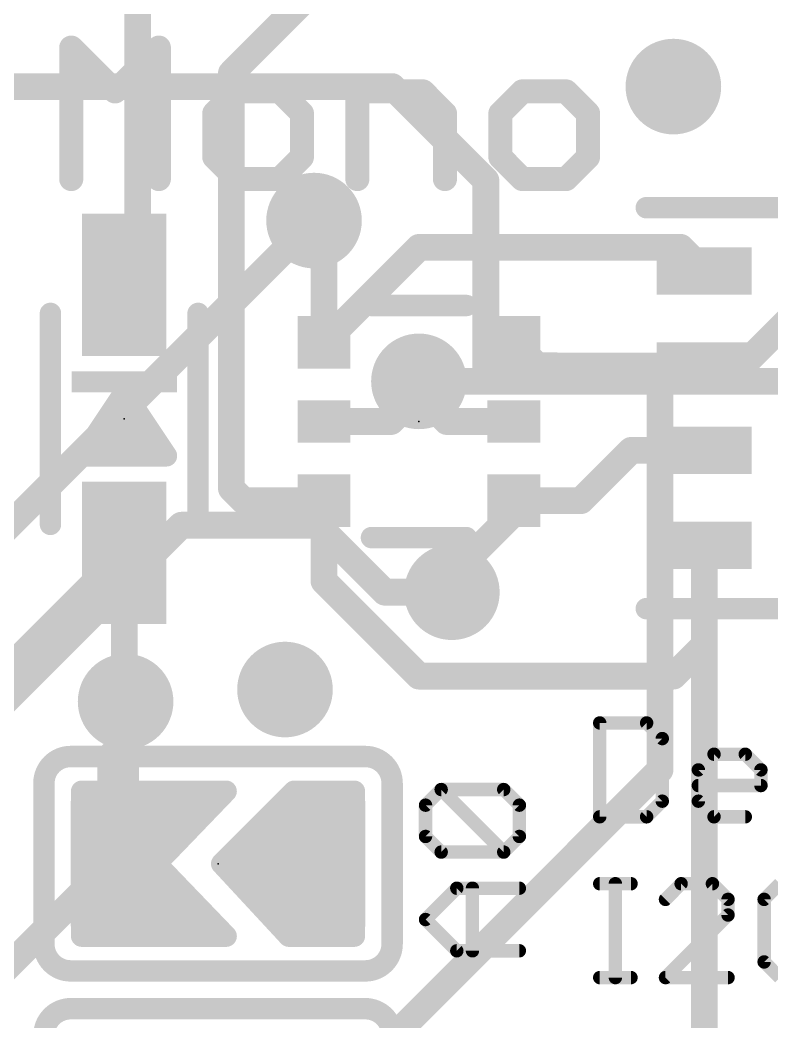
# Model space of a CAD drawing. Extents: x -0.1 to 30.6, y -5.2 to 35.7.
# Drawn here: x 17.93 to 25.06, y 20.98 to 30.48 of the extents above; entities that cross this region are included whole.
import ezdxf

# ---------------------------------------------------------------- set-up
doc = ezdxf.new("R2010")
doc.units = 0
for name, color, linetype in [('1', 12, 'CONTINUOUS'), ('16', 5, 'CONTINUOUS'), ('18', 110, 'CONTINUOUS'), ('21', 40, 'CONTINUOUS'), ('23', 40, 'CONTINUOUS')]:
    doc.layers.add(name, color=color, linetype=linetype)

# ---------------------------------------------------------------- blocks, each defined once
blk = doc.blocks.new('RECT')
blk.add_solid([(-0.5, -0.5), (0.5, -0.5), (-0.5, 0.5), (0.5, 0.5)])
blk = doc.blocks.new('RECT121920X243840R50')
at = {"const_width": 0.1905}
blk.add_lwpolyline([(0.2858, -0.5715), (0.2858, 0.5715, 0.4142), (0.1905, 0.6668), (-0.1905, 0.6668, 0.4142), (-0.2858, 0.5715), (-0.2858, -0.5715, 0.4142), (-0.1905, -0.6668), (0.1905, -0.6668, 0.4142)], format="xyb", close=True, dxfattribs=at)
blk.add_solid([(-0.2159, -0.5969), (0.2159, -0.5969), (-0.2159, 0.5969), (0.2159, 0.5969)])
blk = doc.blocks.new('ROUNDV')
at = {"const_width": 0.5}
blk.add_lwpolyline([(0, -0.25, 1), (0, 0.25, 1), (0, -0.25)], format="xyb", dxfattribs=at)

msp = doc.modelspace()

# ---------------------------------------------------------------- linework, layer by layer
at = {"layer": '1'}
for points, const_width in [([(19.05, 33.02), (19.05, 28.0924)], 0.254), ([(19.939, 29.972), (21.59, 31.623)], 0.254), ([(19.939, 26.035), (19.939, 29.972)], 0.254), ([(20.7224, 28.575), (20.817, 28.4804)], 0.254), ([(20.817, 28.4804), (20.817, 27.42)], 0.254), ([(20.817, 27.42), (21.718, 28.321)], 0.254), ([(21.718, 28.321), (24.199, 28.321)], 0.254), ([(24.199, 28.321), (24.423, 28.097)], 0.254), ([(19.05, 28.0924), (18.923, 27.9654)], 0.254), ([(24.784, 27.197), (25.273, 27.686)], 0.254), ([(22.617, 27.42), (22.8368, 27.2002)], 0.254), ([(22.8368, 27.2002), (23.0038, 27.2002)], 0.254), ([(23.0038, 27.2002), (23.007, 27.197)], 0.254), ([(23.007, 27.197), (24.423, 27.197)], 0.254), ([(24.423, 27.197), (24.784, 27.197)], 0.254), ([(21.717, 27.051), (21.717, 26.935)], 0.254), ([(21.717, 26.935), (21.452, 26.67)], 0.254), ([(21.982, 26.67), (21.717, 26.935)], 0.254), ([(21.452, 26.67), (20.817, 26.67)], 0.254), ([(22.617, 26.67), (21.982, 26.67)], 0.254), ([(23.253, 25.92), (23.73, 26.397)], 0.254), ([(23.73, 26.397), (24.423, 26.397)], 0.254), ([(20.054, 25.92), (19.939, 26.035)], 0.254), ([(20.817, 25.92), (20.054, 25.92)], 0.254), ([(20.817, 25.157), (20.817, 25.92)], 0.254), ([(21.9474, 25.1345), (22.733, 25.92)], 0.254), ([(22.617, 25.92), (22.733, 25.92)], 0.254), ([(22.733, 25.92), (23.253, 25.92)], 0.254), ([(17.7546, 24.257), (18.923, 25.4254)], 0.254), ([(18.923, 24.0157), (18.923, 25.4254)], 0.254), ([(24.423, 24.55), (24.423, 25.497)], 0.254), ([(21.717, 24.257), (20.817, 25.157)], 0.254), ([(22.0295, 25.0524), (21.9474, 25.1345)], 0.254), ([(24.423, 24.55), (24.13, 24.257)], 0.254), ([(24.423, 17.743), (24.423, 24.55)], 0.254), ([(24.13, 24.257), (21.717, 24.257)], 0.254), ([(18.923, 24.0157), (18.9357, 24.0157)], 0.254), ([(18.9357, 23.6433), (18.9357, 24.0157)], 0.254), ([(18.9357, 23.6433), (18.796, 23.5036)], 0.254), ([(18.796, 22.479), (18.796, 23.5036)], 0.254), ([(19.889, 23.1656), (18.519, 23.1656)], 0.2032), ([(18.519, 23.1656), (18.519, 21.7924)], 0.2032), ([(19.2278, 22.479), (19.889, 23.1656)], 0.2032), ([(19.8469, 22.479), (20.5335, 23.1656)], 0.2032), ([(20.5335, 23.1656), (21.105, 23.1656)], 0.2032), ([(21.105, 23.1656), (21.105, 21.7924)], 0.2032), ([(18.519, 23.1648), (19.8882, 23.1648)], 0.2032), ([(20.5327, 23.1648), (21.105, 23.1648)], 0.2032), ([(18.519, 22.9616), (19.6925, 22.9616)], 0.2032), ([(20.3295, 22.9616), (21.105, 22.9616)], 0.2032), ([(18.519, 22.7584), (19.4969, 22.7584)], 0.2032), ([(20.1263, 22.7584), (21.105, 22.7584)], 0.2032), ([(18.519, 22.5552), (19.3012, 22.5552)], 0.2032), ([(19.9231, 22.5552), (21.105, 22.5552)], 0.2032), ([(19.889, 21.7924), (19.2278, 22.479)], 0.2032), ([(20.4835, 21.7924), (19.8469, 22.479)], 0.2032), ([(18.519, 22.352), (19.3501, 22.352)], 0.2032), ([(19.9647, 22.352), (21.105, 22.352)], 0.2032), ([(18.519, 22.1488), (19.5458, 22.1488)], 0.2032), ([(20.1531, 22.1488), (21.105, 22.1488)], 0.2032), ([(18.519, 21.9456), (19.7415, 21.9456)], 0.2032), ([(20.3415, 21.9456), (21.105, 21.9456)], 0.2032), ([(18.519, 21.7924), (19.889, 21.7924)], 0.2032), ([(21.105, 21.7924), (20.4835, 21.7924)], 0.2032)]:
    msp.add_lwpolyline(points, dxfattribs=dict(at, const_width=const_width))
for points, const_width in [([(20.0025, 29.972, 1), (19.8755, 29.972)], 0.127), ([(19.8941, 30.0169, 1), (19.9839, 29.9271)], 0.127), ([(20.7673, 28.6199, 1), (20.6775, 28.5301)], 0.127), ([(20.8805, 28.4804, 1), (20.7535, 28.4804)], 0.127), ([(20.7721, 28.4355, 1), (20.8619, 28.5253)], 0.127), ([(21.718, 28.3845, 1), (21.718, 28.2575)], 0.127), ([(21.7629, 28.2761, 1), (21.6731, 28.3659)], 0.127), ([(24.2439, 28.3659, 1), (24.1541, 28.2761)], 0.127), ([(24.199, 28.2575, 1), (24.199, 28.3845)], 0.127), ([(19.0949, 28.0475, 1), (19.0051, 28.1373)], 0.127), ([(18.9865, 28.0924, 1), (19.1135, 28.0924)], 0.127), ([(24.3781, 28.0521, 1), (24.4679, 28.1419)], 0.127), ([(18.8781, 28.0103, 1), (18.9679, 27.9205)], 0.127), ([(22.6619, 27.4649, 1), (22.5721, 27.3751)], 0.127), ([(20.7721, 27.4649, 1), (20.8619, 27.3751)], 0.127), ([(20.7535, 27.42, 1), (20.8805, 27.42)], 0.127), ([(22.8368, 27.2637, 1), (22.8368, 27.1367)], 0.127), ([(22.7919, 27.1553, 1), (22.8817, 27.2451)], 0.127), ([(23.0487, 27.2451, 1), (22.9589, 27.1553)], 0.127), ([(23.007, 27.2605, 1), (23.007, 27.1335)], 0.127), ([(22.9621, 27.1521, 1), (23.0519, 27.2419)], 0.127), ([(23.0038, 27.1367, 1), (23.0038, 27.2637)], 0.127), ([(24.423, 27.2605, 1), (24.423, 27.1335)], 0.127), ([(24.423, 27.1335, 1), (24.423, 27.2605)], 0.127), ([(24.7391, 27.2419, 1), (24.8289, 27.1521)], 0.127), ([(24.784, 27.1335, 1), (24.784, 27.2605)], 0.127), ([(21.7805, 27.051, 1), (21.6535, 27.051)], 0.127), ([(21.7619, 26.9799, 1), (21.6721, 26.8901)], 0.127), ([(21.6535, 26.935, 1), (21.7805, 26.935)], 0.127), ([(21.7619, 26.8901, 1), (21.6721, 26.9799)], 0.127), ([(20.817, 26.7335, 1), (20.817, 26.6065)], 0.127), ([(21.452, 26.6065, 1), (21.452, 26.7335)], 0.127), ([(21.982, 26.7335, 1), (21.982, 26.6065)], 0.127), ([(22.617, 26.6065, 1), (22.617, 26.7335)], 0.127), ([(21.4071, 26.7149, 1), (21.4969, 26.6251)], 0.127), ([(21.9371, 26.6251, 1), (22.0269, 26.7149)], 0.127), ([(23.73, 26.4605, 1), (23.73, 26.3335)], 0.127), ([(23.7749, 26.3521, 1), (23.6851, 26.4419)], 0.127), ([(24.423, 26.3335, 1), (24.423, 26.4605)], 0.127), ([(19.9839, 26.0799, 1), (19.8941, 25.9901)], 0.127), ([(19.8755, 26.035, 1), (20.0025, 26.035)], 0.127), ([(20.054, 25.9835, 1), (20.054, 25.8565)], 0.127), ([(20.0091, 25.8751, 1), (20.0989, 25.9649)], 0.127), ([(20.8805, 25.92, 1), (20.7535, 25.92)], 0.127), ([(20.817, 25.8565, 1), (20.817, 25.9835)], 0.127), ([(22.617, 25.9835, 1), (22.617, 25.8565)], 0.127), ([(22.733, 25.9835, 1), (22.733, 25.8565)], 0.127), ([(22.7779, 25.8751, 1), (22.6881, 25.9649)], 0.127), ([(22.733, 25.8565, 1), (22.733, 25.9835)], 0.127), ([(23.2081, 25.9649, 1), (23.2979, 25.8751)], 0.127), ([(23.253, 25.8565, 1), (23.253, 25.9835)], 0.127), ([(18.9865, 25.4254, 1), (18.8595, 25.4254)], 0.127), ([(18.9679, 25.3805, 1), (18.8781, 25.4703)], 0.127), ([(24.4865, 25.497, 1), (24.3595, 25.497)], 0.127), ([(20.8619, 25.2019, 1), (20.7721, 25.1121)], 0.127), ([(21.9924, 25.1794, 1), (21.9025, 25.0895)], 0.127), ([(20.7535, 25.157, 1), (20.8805, 25.157)], 0.127), ([(21.9025, 25.1794, 1), (21.9924, 25.0895)], 0.127), ([(21.9846, 25.0075, 1), (22.0744, 25.0973)], 0.127), ([(24.4865, 24.55, 1), (24.3595, 24.55)], 0.127), ([(24.3595, 24.55, 1), (24.4865, 24.55)], 0.127), ([(24.4679, 24.5051, 1), (24.3781, 24.5949)], 0.127), ([(21.717, 24.3205, 1), (21.717, 24.1935)], 0.127), ([(21.6721, 24.2121, 1), (21.7619, 24.3019)], 0.127), ([(24.0851, 24.3019, 1), (24.1749, 24.2121)], 0.127), ([(24.13, 24.1935, 1), (24.13, 24.3205)], 0.127), ([(18.923, 24.0792, 1), (18.923, 23.9522)], 0.127), ([(18.9992, 24.0157, 1), (18.8722, 24.0157)], 0.127), ([(18.9357, 23.9522, 1), (18.9357, 24.0792)], 0.127), ([(18.8595, 24.0157, 1), (18.9865, 24.0157)], 0.127), ([(18.9806, 23.5984, 1), (18.8908, 23.6882)], 0.127), ([(18.8722, 23.6433, 1), (18.9992, 23.6433)], 0.127), ([(18.8595, 23.5036, 1), (18.7325, 23.5036)], 0.127), ([(18.7511, 23.5485, 1), (18.8409, 23.4587)], 0.127), ([(18.519, 23.2164, 1), (18.519, 23.1148)], 0.1016), ([(18.5698, 23.1656, 1), (18.4682, 23.1656)], 0.1016), ([(19.9256, 23.1304, 1), (19.8524, 23.2008)], 0.1016), ([(19.889, 23.1148, 1), (19.889, 23.2164)], 0.1016), ([(20.5335, 23.2164, 1), (20.5335, 23.1148)], 0.1016), ([(20.5694, 23.1297, 1), (20.4976, 23.2015)], 0.1016), ([(21.1558, 23.1656, 1), (21.0542, 23.1656)], 0.1016), ([(21.105, 23.1148, 1), (21.105, 23.2164)], 0.1016), ([(18.519, 23.2156, 1), (18.519, 23.114)], 0.1016), ([(19.8882, 23.114, 1), (19.8882, 23.2156)], 0.1016), ([(20.5327, 23.2156, 1), (20.5327, 23.114)], 0.1016), ([(21.105, 23.114, 1), (21.105, 23.2156)], 0.1016), ([(18.519, 23.0124, 1), (18.519, 22.9108)], 0.1016), ([(19.6925, 22.9108, 1), (19.6925, 23.0124)], 0.1016), ([(20.3295, 23.0124, 1), (20.3295, 22.9108)], 0.1016), ([(21.105, 22.9108, 1), (21.105, 23.0124)], 0.1016), ([(18.519, 22.8092, 1), (18.519, 22.7076)], 0.1016), ([(19.4969, 22.7076, 1), (19.4969, 22.8092)], 0.1016), ([(20.1263, 22.8092, 1), (20.1263, 22.7076)], 0.1016), ([(21.105, 22.7076, 1), (21.105, 22.8092)], 0.1016), ([(18.519, 22.606, 1), (18.519, 22.5044)], 0.1016), ([(19.3012, 22.5044, 1), (19.3012, 22.606)], 0.1016), ([(19.9231, 22.606, 1), (19.9231, 22.5044)], 0.1016), ([(21.105, 22.5044, 1), (21.105, 22.606)], 0.1016), ([(18.7325, 22.479, 1), (18.8595, 22.479)], 0.127), ([(19.2644, 22.5142, 1), (19.1912, 22.4438)], 0.1016), ([(19.1912, 22.5142, 1), (19.2644, 22.4438)], 0.1016), ([(19.8842, 22.5135, 1), (19.8096, 22.4445)], 0.1016), ([(19.811, 22.5149, 1), (19.8828, 22.4431)], 0.1016), ([(18.519, 22.4028, 1), (18.519, 22.3012)], 0.1016), ([(19.3501, 22.3012, 1), (19.3501, 22.4028)], 0.1016), ([(19.9647, 22.4028, 1), (19.9647, 22.3012)], 0.1016), ([(21.105, 22.3012, 1), (21.105, 22.4028)], 0.1016), ([(18.519, 22.1996, 1), (18.519, 22.098)], 0.1016), ([(19.5458, 22.098, 1), (19.5458, 22.1996)], 0.1016), ([(20.1531, 22.1996, 1), (20.1531, 22.098)], 0.1016), ([(21.105, 22.098, 1), (21.105, 22.1996)], 0.1016), ([(18.519, 21.9964, 1), (18.519, 21.8948)], 0.1016), ([(19.7415, 21.8948, 1), (19.7415, 21.9964)], 0.1016), ([(20.3415, 21.9964, 1), (20.3415, 21.8948)], 0.1016), ([(21.105, 21.8948, 1), (21.105, 21.9964)], 0.1016), ([(18.519, 21.8432, 1), (18.519, 21.7416)], 0.1016), ([(18.4682, 21.7924, 1), (18.5698, 21.7924)], 0.1016), ([(19.8524, 21.7572, 1), (19.9256, 21.8276)], 0.1016), ([(19.889, 21.7416, 1), (19.889, 21.8432)], 0.1016), ([(20.4835, 21.8432, 1), (20.4835, 21.7416)], 0.1016), ([(20.4462, 21.7579, 1), (20.5208, 21.8269)], 0.1016), ([(21.0542, 21.7924, 1), (21.1558, 21.7924)], 0.1016), ([(21.105, 21.7416, 1), (21.105, 21.8432)], 0.1016)]:
    msp.add_lwpolyline(points, format="xyb", dxfattribs=dict(at, const_width=const_width))
at = {"layer": '16', "const_width": 0.254}
for points in [[(13.081, 29.845), (21.463, 29.845)], [(21.463, 29.845), (22.352, 28.956)], [(22.352, 28.956), (22.352, 27.051)], [(12.7, 20.5526), (20.7224, 28.575)], [(21.717, 27.051), (22.352, 27.051)], [(22.352, 27.051), (24.003, 27.051)], [(24.003, 27.051), (27.305, 27.051)], [(24.003, 27.051), (24.003, 23.368)], [(13.335, 19.558), (19.4644, 25.6874)], [(20.7595, 25.6874), (19.4644, 25.6874)], [(21.3945, 25.0524), (20.7595, 25.6874)], [(21.3945, 25.0524), (22.0295, 25.0524)], [(18.9357, 22.6187), (18.9357, 24.0157)], [(24.003, 23.368), (18.923, 18.288)], [(16.51, 20.193), (18.9357, 22.6187)]]:
    msp.add_lwpolyline(points, dxfattribs=at)
at = {"layer": '16', "const_width": 0.127}
for points in [[(21.5079, 29.8899, 1), (21.4181, 29.8001)], [(21.463, 29.7815, 1), (21.463, 29.9085)], [(22.4155, 28.956, 1), (22.2885, 28.956)], [(22.3071, 28.9111, 1), (22.3969, 29.0009)], [(20.7673, 28.5301, 1), (20.6775, 28.6199)], [(21.717, 27.1145, 1), (21.717, 26.9875)], [(22.352, 27.1145, 1), (22.352, 26.9875)], [(22.352, 26.9875, 1), (22.352, 27.1145)], [(24.003, 27.1145, 1), (24.003, 26.9875)], [(24.0665, 27.051, 1), (23.9395, 27.051)], [(24.003, 26.9875, 1), (24.003, 27.1145)], [(22.2885, 27.051, 1), (22.4155, 27.051)], [(19.4644, 25.7509, 1), (19.4644, 25.6239)], [(19.5093, 25.6425, 1), (19.4195, 25.7323)], [(20.8044, 25.7323, 1), (20.7146, 25.6425)], [(20.7595, 25.6239, 1), (20.7595, 25.7509)], [(21.3945, 25.1159, 1), (21.3945, 24.9889)], [(22.0295, 24.9889, 1), (22.0295, 25.1159)], [(21.3496, 25.0075, 1), (21.4394, 25.0973)], [(18.9992, 24.0157, 1), (18.8722, 24.0157)], [(24.0479, 23.3231, 1), (23.9581, 23.4129)], [(23.9395, 23.368, 1), (24.0665, 23.368)], [(18.9806, 22.5738, 1), (18.8908, 22.6636)], [(18.8722, 22.6187, 1), (18.9992, 22.6187)]]:
    msp.add_lwpolyline(points, format="xyb", dxfattribs=at)
at = {"layer": '21'}
for points, const_width in [([(18.4775, 30.2144, 1), (18.3632, 30.2144)], 0.1143), ([(18.4608, 30.2548, 1), (18.38, 30.174)], 0.1143), ([(19.308, 30.2144, 1), (19.1937, 30.2144)], 0.1143), ([(19.2912, 30.174, 1), (19.2104, 30.2548)], 0.1143), ([(18.7952, 29.8396, 1), (18.876, 29.7587)], 0.1143), ([(18.7952, 29.7587, 1), (18.876, 29.8396)], 0.1143), ([(19.9845, 29.8563, 1), (19.9845, 29.742)], 0.1143), ([(20.0249, 29.7587, 1), (19.9441, 29.8396)], 0.1143), ([(20.4401, 29.8396, 1), (20.3593, 29.7587)], 0.1143), ([(20.3997, 29.742, 1), (20.3997, 29.8563)], 0.1143), ([(21.1334, 29.8563, 1), (21.1334, 29.742)], 0.1143), ([(21.1905, 29.7991, 1), (21.0762, 29.7991)], 0.1143), ([(21.7966, 29.8396, 1), (21.7158, 29.7587)], 0.1143), ([(21.7562, 29.742, 1), (21.7562, 29.8563)], 0.1143), ([(22.6975, 29.8563, 1), (22.6975, 29.742)], 0.1143), ([(22.7379, 29.7587, 1), (22.6571, 29.8396)], 0.1143), ([(23.1531, 29.8396, 1), (23.0723, 29.7587)], 0.1143), ([(23.1127, 29.742, 1), (23.1127, 29.8563)], 0.1143), ([(19.834, 29.5915, 1), (19.7197, 29.5915)], 0.1143), ([(19.7365, 29.6319, 1), (19.8173, 29.5511)], 0.1143), ([(20.6645, 29.5915, 1), (20.5502, 29.5915)], 0.1143), ([(20.5669, 29.5511, 1), (20.6477, 29.6319)], 0.1143), ([(22.021, 29.5915, 1), (21.9067, 29.5915)], 0.1143), ([(21.9234, 29.5511, 1), (22.0042, 29.6319)], 0.1143), ([(22.547, 29.5915, 1), (22.4327, 29.5915)], 0.1143), ([(22.4495, 29.6319, 1), (22.5303, 29.5511)], 0.1143), ([(23.3775, 29.5915, 1), (23.2632, 29.5915)], 0.1143), ([(23.2799, 29.5511, 1), (23.3607, 29.6319)], 0.1143), ([(19.8173, 29.2167, 1), (19.7365, 29.1359)], 0.1143), ([(20.6477, 29.1359, 1), (20.5669, 29.2167)], 0.1143), ([(22.5303, 29.2167, 1), (22.4495, 29.1359)], 0.1143), ([(23.3607, 29.1359, 1), (23.2799, 29.2167)], 0.1143), ([(19.7197, 29.1763, 1), (19.834, 29.1763)], 0.1143), ([(20.5502, 29.1763, 1), (20.6645, 29.1763)], 0.1143), ([(22.4327, 29.1763, 1), (22.547, 29.1763)], 0.1143), ([(23.2632, 29.1763, 1), (23.3775, 29.1763)], 0.1143), ([(19.9845, 29.0259, 1), (19.9845, 28.9116)], 0.1143), ([(19.9441, 28.9283, 1), (20.0249, 29.0091)], 0.1143), ([(20.3593, 29.0091, 1), (20.4401, 28.9283)], 0.1143), ([(20.3997, 28.9116, 1), (20.3997, 29.0259)], 0.1143), ([(22.6975, 29.0259, 1), (22.6975, 28.9116)], 0.1143), ([(22.6571, 28.9283, 1), (22.7379, 29.0091)], 0.1143), ([(23.0723, 29.0091, 1), (23.1531, 28.9283)], 0.1143), ([(23.1127, 28.9116, 1), (23.1127, 29.0259)], 0.1143), ([(18.3632, 28.9687, 1), (18.4775, 28.9687)], 0.1143), ([(19.1937, 28.9687, 1), (19.308, 28.9687)], 0.1143), ([(21.0762, 28.9687, 1), (21.1905, 28.9687)], 0.1143), ([(21.9067, 28.9687, 1), (22.021, 28.9687)], 0.1143), ([(23.873, 28.7478, 1), (23.873, 28.6462)], 0.1016), ([(21.267, 27.8208, 1), (21.267, 27.7192)], 0.1016), ([(22.167, 27.7192, 1), (22.167, 27.8208)], 0.1016), ([(18.2738, 27.6954, 1), (18.1722, 27.6954)], 0.1016), ([(19.6738, 27.6954, 1), (19.5722, 27.6954)], 0.1016), ([(18.9653, 26.9736, 1), (18.8807, 26.9172)], 0.1016), ([(18.9653, 26.9172, 1), (18.8807, 26.9736)], 0.1016), ([(18.9653, 26.8236, 1), (18.8807, 26.7672)], 0.1016), ([(18.9653, 26.7672, 1), (18.8807, 26.8236)], 0.1016), ([(18.8055, 26.67, 1), (18.8055, 26.5684)], 0.1016), ([(19.0405, 26.5684, 1), (19.0405, 26.67)], 0.1016), ([(18.723, 26.5462, 1), (18.723, 26.4446)], 0.1016), ([(19.123, 26.4446, 1), (19.123, 26.5462)], 0.1016), ([(18.6807, 26.5236, 1), (18.7653, 26.4672)], 0.1016), ([(19.0807, 26.4672, 1), (19.1653, 26.5236)], 0.1016), ([(18.523, 26.3962, 1), (18.523, 26.2946)], 0.1016), ([(18.4807, 26.3736, 1), (18.5653, 26.3172)], 0.1016), ([(19.2807, 26.3172, 1), (19.3653, 26.3736)], 0.1016), ([(19.323, 26.2946, 1), (19.323, 26.3962)], 0.1016), ([(18.1722, 25.6954, 1), (18.2738, 25.6954)], 0.1016), ([(19.5722, 25.6954, 1), (19.6738, 25.6954)], 0.1016), ([(21.267, 25.6208, 1), (21.267, 25.5192)], 0.1016), ([(22.167, 25.5192, 1), (22.167, 25.6208)], 0.1016), ([(22.067, 25.07, 1), (22.067, 25.27, 1), (22.067, 25.07)], 0.2032), ([(23.873, 24.9478, 1), (23.873, 24.8462)], 0.1016), ([(23.4315, 23.845, 1), (23.4315, 23.7815)], 0.0635), ([(23.4632, 23.8133, 1), (23.3998, 23.8133)], 0.0635), ([(23.8988, 23.8357, 1), (23.8539, 23.7908)], 0.0635), ([(23.8764, 23.7815, 1), (23.8764, 23.845)], 0.0635), ([(24.0564, 23.665, 1), (23.9929, 23.665)], 0.0635), ([(24.0022, 23.6425, 1), (24.0471, 23.6874)], 0.0635), ([(18.415, 23.495, 0.4142), (18.161, 23.241)], 0.2032), ([(18.415, 23.5458, 1), (18.415, 23.4442)], 0.1016), ([(18.415, 23.4442, 1), (18.415, 23.5458)], 0.1016), ([(21.463, 23.241, 0.4142), (21.209, 23.495)], 0.2032), ([(21.209, 23.5458, 1), (21.209, 23.4442)], 0.1016), ([(21.209, 23.4442, 1), (21.209, 23.5458)], 0.1016), ([(24.5153, 23.5484, 1), (24.5153, 23.4849)], 0.0635), ([(24.5378, 23.4942, 1), (24.4929, 23.5391)], 0.0635), ([(24.8343, 23.5391, 1), (24.7894, 23.4942)], 0.0635), ([(24.8119, 23.4849, 1), (24.8119, 23.5484)], 0.0635), ([(24.3988, 23.3684, 1), (24.3353, 23.3684)], 0.0635), ([(24.3446, 23.3908, 1), (24.3895, 23.3459)], 0.0635), ([(24.9919, 23.3684, 1), (24.9284, 23.3684)], 0.0635), ([(24.9377, 23.3459, 1), (24.9826, 23.3908)], 0.0635), ([(18.2118, 23.241, 1), (18.1102, 23.241)], 0.1016), ([(18.1102, 23.241, 1), (18.2118, 23.241)], 0.1016), ([(21.5138, 23.241, 1), (21.4122, 23.241)], 0.1016), ([(21.4122, 23.241, 1), (21.5138, 23.241)], 0.1016), ([(24.367, 23.2518, 1), (24.367, 23.1883)], 0.0635), ([(24.9602, 23.1883, 1), (24.9602, 23.2518)], 0.0635), ([(21.928, 23.2139, 1), (21.928, 23.1504)], 0.0635), ([(21.9505, 23.2046, 1), (21.9056, 23.1597)], 0.0635), ([(21.9505, 23.1597, 1), (21.9056, 23.2046)], 0.0635), ([(22.5437, 23.2046, 1), (22.4988, 23.1597)], 0.0635), ([(22.5212, 23.1504, 1), (22.5212, 23.2139)], 0.0635), ([(24.9284, 23.2201, 1), (24.9919, 23.2201)], 0.0635), ([(21.8115, 23.0339, 1), (21.748, 23.0339)], 0.0635), ([(21.7573, 23.0563, 1), (21.8022, 23.0114)], 0.0635), ([(22.7012, 23.0339, 1), (22.6378, 23.0339)], 0.0635), ([(22.647, 23.0114, 1), (22.692, 23.0563)], 0.0635), ([(23.9929, 23.0718, 1), (24.0564, 23.0718)], 0.0635), ([(24.0471, 23.0493, 1), (24.0022, 23.0942)], 0.0635), ([(24.3353, 23.0718, 1), (24.3988, 23.0718)], 0.0635), ([(24.3895, 23.0942, 1), (24.3446, 23.0493)], 0.0635), ([(23.4315, 22.9552, 1), (23.4315, 22.8918)], 0.0635), ([(23.8764, 22.8918, 1), (23.8764, 22.9552)], 0.0635), ([(24.5153, 22.9552, 1), (24.5153, 22.8918)], 0.0635), ([(24.8119, 22.8918, 1), (24.8119, 22.9552)], 0.0635), ([(23.3998, 22.9235, 1), (23.4632, 22.9235)], 0.0635), ([(23.8539, 22.946, 1), (23.8988, 22.901)], 0.0635), ([(24.4929, 22.901, 1), (24.5378, 22.946)], 0.0635), ([(21.8022, 22.7598, 1), (21.7573, 22.7149)], 0.0635), ([(22.692, 22.7149, 1), (22.647, 22.7598)], 0.0635), ([(21.748, 22.7373, 1), (21.8115, 22.7373)], 0.0635), ([(22.6378, 22.7373, 1), (22.7012, 22.7373)], 0.0635), ([(21.928, 22.6208, 1), (21.928, 22.5573)], 0.0635), ([(21.9056, 22.5666, 1), (21.9505, 22.6115)], 0.0635), ([(22.4988, 22.6115, 1), (22.5437, 22.5666)], 0.0635), ([(22.4988, 22.5666, 1), (22.5437, 22.6115)], 0.0635), ([(22.5212, 22.5573, 1), (22.5212, 22.6208)], 0.0635), ([(23.4315, 22.321, 1), (23.4315, 22.2575)], 0.0635), ([(23.6115, 22.2893, 1), (23.548, 22.2893)], 0.0635), ([(23.7281, 22.2575, 1), (23.7281, 22.321)], 0.0635), ([(24.2035, 22.321, 1), (24.2035, 22.2575)], 0.0635), ([(24.2259, 22.2668, 1), (24.181, 22.3117)], 0.0635), ([(24.5225, 22.3117, 1), (24.4776, 22.2668)], 0.0635), ([(24.5001, 22.2575, 1), (24.5001, 22.321)], 0.0635), ([(22.0763, 22.2784, 1), (22.0763, 22.2149)], 0.0635), ([(22.0988, 22.2242, 1), (22.0539, 22.2691)], 0.0635), ([(22.2564, 22.2467, 1), (22.1929, 22.2467)], 0.0635), ([(22.6695, 22.2149, 1), (22.6695, 22.2784)], 0.0635), ([(24.0327, 22.1634, 1), (24.0776, 22.1185)], 0.0635), ([(24.6801, 22.141, 1), (24.6166, 22.141)], 0.0635), ([(24.6259, 22.1185, 1), (24.6708, 22.1634)], 0.0635), ([(25.0224, 22.141, 1), (24.9589, 22.141)], 0.0635), ([(24.9682, 22.1634, 1), (25.0131, 22.1185)], 0.0635), ([(24.6708, 21.9702, 1), (24.6259, 22.0151)], 0.0635), ([(21.8022, 21.9725, 1), (21.7573, 21.9276)], 0.0635), ([(21.7573, 21.9725, 1), (21.8022, 21.9276)], 0.0635), ([(24.6166, 21.9927, 1), (24.6801, 21.9927)], 0.0635), ([(18.161, 21.717, 0.4142), (18.415, 21.463)], 0.2032), ([(18.2118, 21.717, 1), (18.1102, 21.717)], 0.1016), ([(18.1102, 21.717, 1), (18.2118, 21.717)], 0.1016), ([(21.209, 21.463, 0.4142), (21.463, 21.717)], 0.2032), ([(21.5138, 21.717, 1), (21.4122, 21.717)], 0.1016), ([(21.4122, 21.717, 1), (21.5138, 21.717)], 0.1016), ([(22.0763, 21.6852, 1), (22.0763, 21.6218)], 0.0635), ([(22.0539, 21.631, 1), (22.0988, 21.676)], 0.0635), ([(22.1929, 21.6535, 1), (22.2564, 21.6535)], 0.0635), ([(22.6695, 21.6218, 1), (22.6695, 21.6852)], 0.0635), ([(18.415, 21.5138, 1), (18.415, 21.4122)], 0.1016), ([(18.415, 21.4122, 1), (18.415, 21.5138)], 0.1016), ([(21.209, 21.5138, 1), (21.209, 21.4122)], 0.1016), ([(21.209, 21.4122, 1), (21.209, 21.5138)], 0.1016), ([(25.0131, 21.5702, 1), (24.9682, 21.5253)], 0.0635), ([(24.9589, 21.5478, 1), (25.0224, 21.5478)], 0.0635), ([(23.4315, 21.4312, 1), (23.4315, 21.3678)], 0.0635), ([(23.7281, 21.3678, 1), (23.7281, 21.4312)], 0.0635), ([(24.0552, 21.4312, 1), (24.0552, 21.3678)], 0.0635), ([(24.6484, 21.3678, 1), (24.6484, 21.4312)], 0.0635), ([(23.548, 21.3995, 1), (23.6115, 21.3995)], 0.0635), ([(24.0327, 21.422, 1), (24.0776, 21.377)], 0.0635), ([(18.415, 21.1046, 0.4142), (18.161, 20.8506)], 0.2032), ([(18.415, 21.1554, 1), (18.415, 21.0538)], 0.1016), ([(18.415, 21.0538, 1), (18.415, 21.1554)], 0.1016), ([(21.463, 20.8506, 0.4142), (21.209, 21.1046)], 0.2032), ([(21.209, 21.1554, 1), (21.209, 21.0538)], 0.1016), ([(21.209, 21.0538, 1), (21.209, 21.1554)], 0.1016)]:
    msp.add_lwpolyline(points, format="xyb", dxfattribs=dict(at, const_width=const_width))
for points, const_width in [([(18.4204, 28.9687), (18.4204, 30.2144)], 0.2286), ([(18.4204, 30.2144), (18.8356, 29.7991)], 0.2286), ([(18.8356, 29.7991), (19.2508, 30.2144)], 0.2286), ([(19.2508, 30.2144), (19.2508, 28.9687)], 0.2286), ([(19.9845, 29.7991), (19.7769, 29.5915)], 0.2286), ([(20.3997, 29.7991), (19.9845, 29.7991)], 0.2286), ([(20.6073, 29.5915), (20.3997, 29.7991)], 0.2286), ([(21.1334, 28.9687), (21.1334, 29.7991)], 0.2286), ([(21.1334, 29.7991), (21.7562, 29.7991)], 0.2286), ([(21.7562, 29.7991), (21.9638, 29.5915)], 0.2286), ([(22.6975, 29.7991), (22.4899, 29.5915)], 0.2286), ([(23.1127, 29.7991), (22.6975, 29.7991)], 0.2286), ([(23.3203, 29.5915), (23.1127, 29.7991)], 0.2286), ([(19.7769, 29.5915), (19.7769, 29.1763)], 0.2286), ([(20.6073, 29.1763), (20.6073, 29.5915)], 0.2286), ([(21.9638, 29.5915), (21.9638, 28.9687)], 0.2286), ([(22.4899, 29.5915), (22.4899, 29.1763)], 0.2286), ([(23.3203, 29.1763), (23.3203, 29.5915)], 0.2286), ([(19.7769, 29.1763), (19.9845, 28.9687)], 0.2286), ([(20.3997, 28.9687), (20.6073, 29.1763)], 0.2286), ([(22.4899, 29.1763), (22.6975, 28.9687)], 0.2286), ([(23.1127, 28.9687), (23.3203, 29.1763)], 0.2286), ([(19.9845, 28.9687), (20.3997, 28.9687)], 0.2286), ([(22.6975, 28.9687), (23.1127, 28.9687)], 0.2286), ([(23.873, 28.697), (26.673, 28.697)], 0.2032), ([(21.267, 27.77), (22.167, 27.77)], 0.2032), ([(18.223, 25.6954), (18.223, 27.6954)], 0.2032), ([(19.623, 27.6954), (19.623, 25.6954)], 0.2032), ([(18.523, 26.3454), (18.923, 26.9454)], 0.2032), ([(18.923, 26.9454), (19.323, 26.3454)], 0.2032), ([(18.723, 26.4954), (18.923, 26.7954)], 0.2032), ([(18.923, 26.7954), (19.123, 26.4954)], 0.2032), ([(18.8055, 26.6192), (19.0405, 26.6192)], 0.2032), ([(19.123, 26.4954), (18.723, 26.4954)], 0.2032), ([(19.323, 26.3454), (18.523, 26.3454)], 0.2032), ([(21.267, 25.57), (22.167, 25.57)], 0.2032), ([(26.673, 24.897), (23.873, 24.897)], 0.2032), ([(23.4315, 23.8133), (23.4315, 22.9235)], 0.127), ([(23.8764, 23.8133), (23.4315, 23.8133)], 0.127), ([(24.0247, 23.665), (23.8764, 23.8133)], 0.127), ([(24.0247, 23.0718), (24.0247, 23.665)], 0.127), ([(18.415, 23.495), (21.209, 23.495)], 0.2032), ([(24.367, 23.3684), (24.5153, 23.5167)], 0.127), ([(24.5153, 23.5167), (24.8119, 23.5167)], 0.127), ([(24.8119, 23.5167), (24.9602, 23.3684)], 0.127), ([(24.367, 23.0718), (24.367, 23.3684)], 0.127), ([(24.9602, 23.3684), (24.9602, 23.2201)], 0.127), ([(18.161, 23.241), (18.161, 21.717)], 0.2032), ([(21.463, 23.241), (21.463, 21.717)], 0.2032), ([(24.9602, 23.2201), (24.367, 23.2201)], 0.127), ([(21.7797, 23.0339), (21.928, 23.1822)], 0.127), ([(21.928, 23.1822), (22.5212, 23.1822)], 0.127), ([(22.5212, 22.589), (21.928, 23.1822)], 0.127), ([(22.5212, 23.1822), (22.6695, 23.0339)], 0.127), ([(21.7797, 22.7373), (21.7797, 23.0339)], 0.127), ([(22.6695, 23.0339), (22.6695, 22.7373)], 0.127), ([(23.8764, 22.9235), (24.0247, 23.0718)], 0.127), ([(24.5153, 22.9235), (24.367, 23.0718)], 0.127), ([(23.4315, 22.9235), (23.8764, 22.9235)], 0.127), ([(24.8119, 22.9235), (24.5153, 22.9235)], 0.127), ([(21.928, 22.589), (21.7797, 22.7373)], 0.127), ([(22.6695, 22.7373), (22.5212, 22.589)], 0.127), ([(22.5212, 22.589), (21.928, 22.589)], 0.127), ([(23.4315, 22.2893), (23.7281, 22.2893)], 0.127), ([(23.5798, 21.3995), (23.5798, 22.2893)], 0.127), ([(24.2035, 22.2893), (24.0552, 22.141)], 0.127), ([(24.5001, 22.2893), (24.2035, 22.2893)], 0.127), ([(24.6484, 22.141), (24.5001, 22.2893)], 0.127), ([(25.139, 22.2893), (24.9907, 22.141)], 0.127), ([(21.7797, 21.9501), (22.0763, 22.2467)], 0.127), ([(22.0763, 22.2467), (22.6695, 22.2467)], 0.127), ([(22.2246, 21.6535), (22.2246, 22.2467)], 0.127), ([(24.6484, 21.9927), (24.6484, 22.141)], 0.127), ([(24.9907, 22.141), (24.9907, 21.5478)], 0.127), ([(24.0552, 21.3995), (24.6484, 21.9927)], 0.127), ([(22.0763, 21.6535), (21.7797, 21.9501)], 0.127), ([(22.6695, 21.6535), (22.0763, 21.6535)], 0.127), ([(21.209, 21.463), (18.415, 21.463)], 0.2032), ([(24.9907, 21.5478), (25.139, 21.3995)], 0.127), ([(23.4315, 21.3995), (23.7281, 21.3995)], 0.127), ([(24.6484, 21.3995), (24.0552, 21.3995)], 0.127), ([(18.415, 21.1046), (21.209, 21.1046)], 0.2032)]:
    msp.add_lwpolyline(points, dxfattribs=dict(at, const_width=const_width))
at = {"layer": '23'}
for p in [(18.923, 26.6954), (21.717, 26.67), (19.812, 22.479)]:
    msp.add_point(p, dxfattribs=at)

# ---------------------------------------------------------------- block references
at = {"layer": '1'}
for p, xscale, yscale, rotation in [((18.923, 27.9654), 1.35, 0.8, 270), ((24.423, 28.097), 0.45, 0.9, 90), ((20.817, 27.42), 0.5, 0.5, 90), ((22.617, 27.42), 0.5, 0.5, 90), ((24.423, 27.197), 0.45, 0.9, 90), ((20.817, 26.67), 0.4, 0.5, 90), ((22.617, 26.67), 0.4, 0.5, 90), ((24.423, 26.397), 0.45, 0.9, 90), ((20.817, 25.92), 0.5, 0.5, 90), ((22.617, 25.92), 0.5, 0.5, 90), ((18.923, 25.4254), 1.35, 0.8, 270), ((24.423, 25.497), 0.45, 0.9, 90)]:
    msp.add_blockref('RECT', p, dxfattribs=dict(at, xscale=xscale, yscale=yscale, rotation=rotation))
at = {"layer": '1', "rotation": 180}
for p in [(18.796, 22.479), (20.828, 22.479)]:
    msp.add_blockref('RECT121920X243840R50', p, dxfattribs=at)
at = {"layer": '18', "xscale": 0.9064, "yscale": 0.9064}
for p in [(24.13, 29.845), (24.13, 29.845), (20.7224, 28.575), (20.7224, 28.575), (21.717, 27.051), (21.717, 27.051), (22.0295, 25.0524), (22.0295, 25.0524), (20.447, 24.13), (20.447, 24.13), (18.9357, 24.0157), (18.9357, 24.0157)]:
    msp.add_blockref('ROUNDV', p, dxfattribs=at)
at = {"layer": '21', "xscale": 0.2, "rotation": 270}
msp.add_blockref('RECT', (18.923, 27.0454), dxfattribs=at)

doc.saveas('drawing.dxf')
